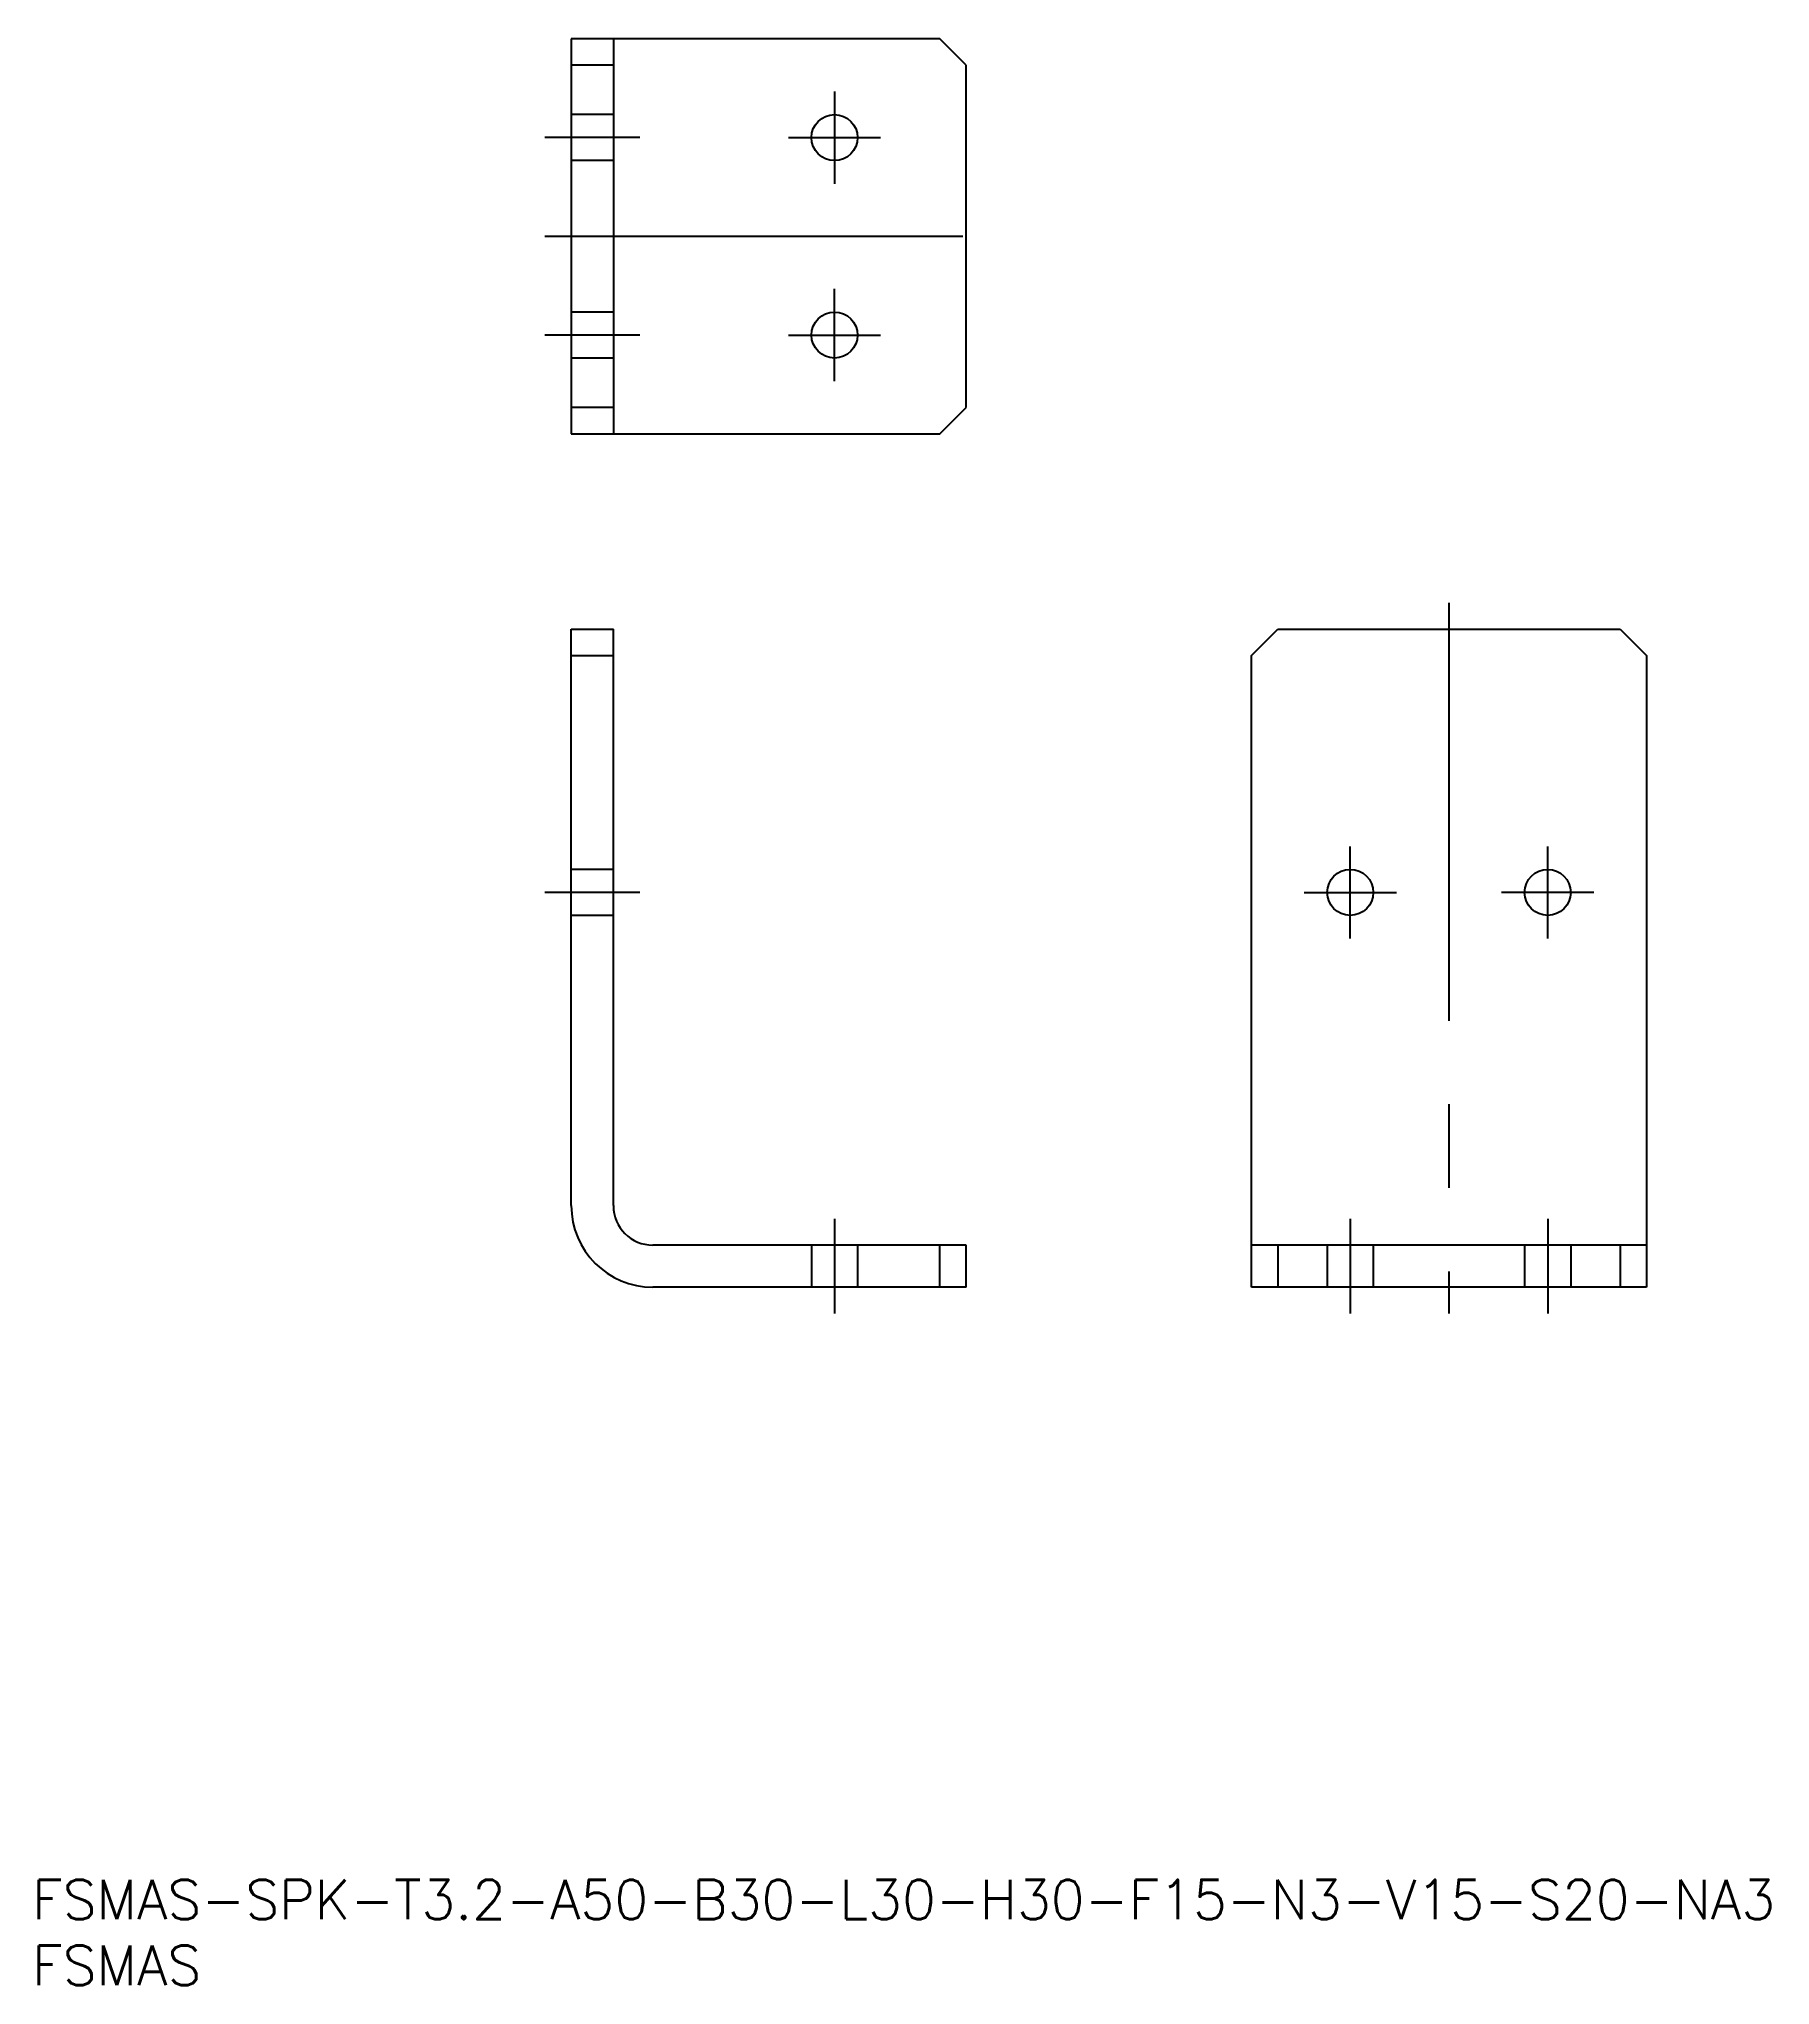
# Model space of a CAD drawing. Extents: x 1 to 132, y 0 to 148.
import ezdxf

# ---------------------------------------------------------------- set-up
doc = ezdxf.new("R2010")
doc.units = 0
doc.linetypes.add('CENTER', pattern=[50.8, 31.75, -6.35, 6.35, -6.35])
doc.linetypes.add('DASHED', pattern=[19.05, 12.7, -6.35])
doc.layers.get('0').update_dxf_attribs({"linetype": 'CONTINUOUS'})
doc.layers.add('CENTER', color=1, linetype='CENTER')
doc.styles.get("Standard").update_dxf_attribs({"font": 'txt.shx', "height": 3, "bigfont": 'bigfont.shx'})

# ---------------------------------------------------------------- blocks, each defined once
blk = doc.blocks.new('*U1')
at = {"color": 7, "linetype": 'CONTINUOUS'}
blk.add_text('FSMAS-SPK-T3.2-A50-B30-L30-H30-F15-N3-V15-S20-NA3', height=3, dxfattribs=at).set_placement((0, 5))
blk = doc.blocks.new('*U2')
at = {"color": 7, "linetype": 'CONTINUOUS'}
blk.add_text('FSMAS', height=3, dxfattribs=at).set_placement((0, 0))

msp = doc.modelspace()

# ---------------------------------------------------------------- linework, layer by layer
at = {"color": 7, "linetype": 'CONTINUOUS'}
for p, q in [((68.964051, 147.880113), (40.964051, 147.880113)), ((40.964051, 147.880113), (40.964051, 117.880113)), ((44.164051, 147.880113), (44.164051, 117.880113)), ((70.964051, 145.880113), (68.964051, 147.880113)), ((44.164051, 145.880113), (40.964051, 145.880113)), ((70.964051, 119.880113), (70.964051, 145.880113)), ((44.164051, 119.880113), (40.964051, 119.880113)), ((68.964051, 117.880113), (70.964051, 119.880113)), ((40.964051, 117.880113), (68.964051, 117.880113)), ((40.964051, 59.226256), (40.964051, 103.026256)), ((40.964051, 103.026256), (44.164051, 103.026256)), ((44.164051, 59.226256), (44.164051, 103.026256)), ((92.646998, 101.026256), (94.646998, 103.026256)), ((94.646998, 103.026256), (120.646998, 103.026256)), ((120.646998, 103.026256), (122.646998, 101.026256)), ((40.964051, 101.026256), (44.164051, 101.026256)), ((92.646998, 53.026256), (92.646998, 101.026256)), ((122.646998, 101.026256), (122.646998, 53.026256)), ((70.964051, 56.226256), (47.164051, 56.226256)), ((68.964051, 53.026256), (68.964051, 56.226256)), ((70.964051, 53.026256), (70.964051, 56.226256)), ((122.646998, 56.226256), (92.646998, 56.226256)), ((94.646998, 56.226256), (94.646998, 53.026256)), ((120.646998, 56.226256), (120.646998, 53.026256)), ((70.964051, 53.026256), (47.164051, 53.026256)), ((122.646998, 53.026256), (92.646998, 53.026256))]:
    msp.add_line(p, q, dxfattribs=at)
at = {"color": 3, "linetype": 'DASHED'}
for p, q in [((44.164051, 142.130113), (40.964051, 142.130113)), ((44.164051, 138.630113), (40.964051, 138.630113)), ((44.164051, 127.130113), (40.964051, 127.130113)), ((44.164051, 123.630113), (40.964051, 123.630113)), ((44.164051, 84.776256), (40.964051, 84.776256)), ((44.164051, 81.276256), (40.964051, 81.276256)), ((59.214051, 56.226256), (59.214051, 53.026256)), ((62.714051, 56.226256), (62.714051, 53.026256)), ((98.396998, 56.226256), (98.396998, 53.026256)), ((101.896998, 56.226256), (101.896998, 53.026256)), ((113.396998, 56.226256), (113.396998, 53.026256)), ((116.896998, 56.226256), (116.896998, 53.026256))]:
    msp.add_line(p, q, dxfattribs=at)
at = {"color": 7, "linetype": 'CONTINUOUS'}
for centre in [(60.964051, 140.380113), (60.964051, 125.380113), (100.146998, 83.026256), (115.146998, 83.026256)]:
    msp.add_circle(centre, 1.75, dxfattribs=at)
for radius in [6.2, 3]:
    msp.add_arc((47.164051, 59.226256), radius, 180, 270, dxfattribs=at)
at = {"layer": 'CENTER', "color": 1, "linetype": 'CENTER'}
for p, q in [((60.964051, 143.880113), (60.964051, 136.880113)), ((46.164051, 140.380113), (38.964051, 140.380113)), ((57.464051, 140.380113), (64.464051, 140.380113)), ((38.964051, 132.880113), (72.964051, 132.880113)), ((60.964051, 121.880113), (60.964051, 128.880113)), ((46.164051, 125.380113), (38.964051, 125.380113)), ((57.464051, 125.380113), (64.464051, 125.380113)), ((107.646998, 105.026256), (107.646998, 51.026256)), ((100.146998, 79.526256), (100.146998, 86.526256)), ((115.146998, 79.526256), (115.146998, 86.526256)), ((46.164051, 83.026256), (38.964051, 83.026256)), ((96.646998, 83.026256), (103.646998, 83.026256)), ((118.646998, 83.026256), (111.646998, 83.026256)), ((60.964051, 58.226256), (60.964051, 51.026256)), ((100.146998, 58.226256), (100.146998, 51.026256)), ((115.146998, 58.226256), (115.146998, 51.026256))]:
    msp.add_line(p, q, dxfattribs=at)

# ---------------------------------------------------------------- block references
at = {"color": 7, "linetype": 'CONTINUOUS'}
for name in ['*U1', '*U2']:
    msp.add_blockref(name, (0, 0), dxfattribs=at)

doc.saveas('drawing.dxf')
